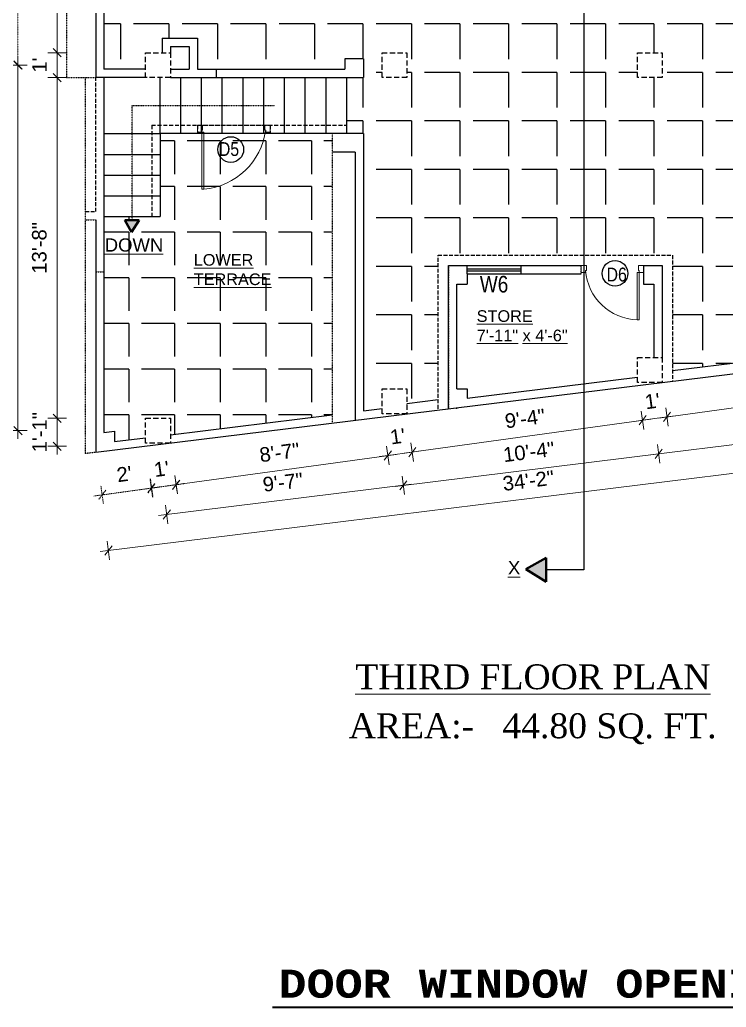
# Model space of a CAD drawing. Header units: inches. Extents: x 24614 to 27792, y -6849 to -4602.
# Drawn here: x 26615.1 to 26955.5, y -5488.4 to -5012.5 of the extents above; entities that cross this region are included whole.
import ezdxf

# ---------------------------------------------------------------- set-up
doc = ezdxf.new("R2010")
doc.units = ezdxf.units.IN
doc.header["$LTSCALE"] = 0.5
doc.header["$MEASUREMENT"] = 0
doc.header["$PDMODE"] = 66
doc.linetypes.add('DASH', pattern=[0.35, 0.25, -0.1])
doc.linetypes.add('HIDDEN', pattern=[0.375, 0.25, -0.125])
for name, color, linetype, lineweight in [('A_Title Text', 105, 'Continuous', 60), ('BOUNDARY', 210, 'Continuous', 35), ('door', 202, 'Continuous', 5), ('TEXT', 220, 'Continuous', 9), ('Text 0.200', 122, 'Continuous', 20), ('Toilet', 7, 'Continuous', 25), ('wall', 20, 'Continuous', 40)]:
    doc.layers.add(name, color=color, linetype=linetype, lineweight=lineweight)
doc.styles.add('arial', font='arial.ttf')
doc.styles.add('COURIER', font='courbd.ttf')
doc.styles.add('ordinary', font='ARIALN.TTF')
doc.styles.get("Standard").update_dxf_attribs({"font": 'arial.ttf'})
doc.dimstyles.new('Sudeep', dxfattribs={"dimtxt": 6, "dimasz": 4, "dimexe": 4.5, "dimexo": 4.5, "dimgap": 5, "dimtad": 1, "dimdec": 0, "dimlunit": 4, "dimtxsty": 'arial', "dimblk": 'OBLIQUE', "dimcen": 250, "dimdle": 4, "dimclrd": 86, "dimclre": 5, "dimclrt": 1, "dimadec": 0, "dimazin": 0, "dimtfac": 1, "dimtdec": 0, "dimtix": 1, "dimtmove": 1, "dimatfit": 3, "dimldrblk": 'OBLIQUE', "dimfxl": 4.5, "dimfxlon": 1, "dimfrac": 2, "dimlwd": 15, "dimlwe": 13, "dimarcsym": 0})
pattern_1 = [(180, (3545.661, -2980.837), (-8e-15, -23.375), [17, -6.375]), (270, (3545.661, -2980.837), (23.375, -9e-15), [17, -6.375])]

# ---------------------------------------------------------------- blocks, each defined once
blk = doc.blocks.new('_Oblique')
at = {"color": 0, "linetype": 'ByBlock', "lineweight": -2}
blk.add_line((-0.5, -0.5), (0.5, 0.5), dxfattribs=at)
blk = doc.blocks.new('*D1376')
at = {"layer": 'A_Title Text', "color": 5, "lineweight": 13, "transparency": 16777216}
for p, q in [((26791.81, -5218.01), (26793.05, -5226.93)), ((26803.59, -5216.38), (26804.82, -5225.3))]:
    blk.add_line(p, q, dxfattribs=at)
at = {"layer": 'A_Title Text', "color": 86, "lineweight": 15, "transparency": 16777216}
for p, q in [((26792.43, -5222.47), (26804.21, -5220.84)), ((26804.21, -5220.84), (26808.17, -5220.3)), ((26792.43, -5222.47), (26788.47, -5223.02))]:
    blk.add_line(p, q, dxfattribs=at)
at = {"layer": 'Defpoints', "color": 0, "transparency": 16777216}
for p in [(26789.66, -5202.42), (26801.66, -5202.42), (26804.21, -5220.84)]:
    blk.add_point(p, dxfattribs=at)
at = {"layer": 'A_Title Text', "color": 86, "lineweight": 15, "transparency": 16777216, "xscale": 4, "yscale": 4, "zscale": 4}
for p, rotation in [((26792.43, -5222.47), 7.861618189195615), ((26804.21, -5220.84), 187.8616181891956)]:
    blk.add_blockref('_Oblique', p, dxfattribs=dict(at, rotation=rotation))
at = {"layer": 'A_Title Text', "color": 1, "transparency": 16777216, "insert": (26797.15, -5213.22), "char_height": 7, "attachment_point": 5, "rotation": 7.8616, "style": 'arial'}
blk.add_mtext("1'", dxfattribs=at)
blk = doc.blocks.new('*D1389')
at = {"layer": 'A_Title Text', "color": 86, "lineweight": 15, "transparency": 16777216}
for p, q in [((26633.1, -5204.51), (26633.1, -5200.51)), ((26633.1, -5217.99), (26633.1, -5204.51)), ((26633.1, -5217.99), (26633.1, -5221.99))]:
    blk.add_line(p, q, dxfattribs=at)
at = {"layer": 'A_Title Text', "color": 5, "lineweight": 13, "transparency": 16777216}
for p, q in [((26637.6, -5204.51), (26628.6, -5204.51)), ((26637.6, -5217.99), (26628.6, -5217.99))]:
    blk.add_line(p, q, dxfattribs=at)
at = {"layer": 'Defpoints', "color": 0, "transparency": 16777216}
for p in [(26633.1, -5204.51), (26675.66, -5204.51), (26675.66, -5217.99)]:
    blk.add_point(p, dxfattribs=at)
at = {"layer": 'A_Title Text', "color": 86, "lineweight": 15, "transparency": 16777216, "xscale": 4, "yscale": 4, "zscale": 4}
for p, rotation in [((26633.1, -5204.51), 270), ((26633.1, -5217.99), 90)]:
    blk.add_blockref('_Oblique', p, dxfattribs=dict(at, rotation=rotation))
at = {"layer": 'A_Title Text', "color": 1, "transparency": 16777216, "insert": (26624.58, -5211.25), "char_height": 7, "attachment_point": 5, "rotation": 90, "style": 'arial'}
blk.add_mtext('1\'-1"', dxfattribs=at)
blk = doc.blocks.new('*D1390')
at = {"layer": 'A_Title Text', "color": 86, "lineweight": 15, "transparency": 16777216}
blk.add_line((26633.1, -5208.51), (26633.1, -5036.34), dxfattribs=at)
at = {"layer": 'A_Title Text', "color": 5, "lineweight": 13, "transparency": 16777216}
for p, q in [((26637.6, -5040.34), (26628.6, -5040.34)), ((26637.6, -5204.51), (26628.6, -5204.51))]:
    blk.add_line(p, q, dxfattribs=at)
at = {"layer": 'Defpoints', "color": 0, "transparency": 16777216}
for p in [(26633.1, -5040.34), (26675.66, -5040.34), (26675.66, -5204.51)]:
    blk.add_point(p, dxfattribs=at)
at = {"layer": 'A_Title Text', "color": 86, "lineweight": 15, "transparency": 16777216, "xscale": 4, "yscale": 4, "zscale": 4}
for p, rotation in [((26633.1, -5040.34), 90), ((26633.1, -5204.51), 270)]:
    blk.add_blockref('_Oblique', p, dxfattribs=dict(at, rotation=rotation))
at = {"layer": 'A_Title Text', "color": 1, "transparency": 16777216, "insert": (26624.52, -5122.42), "char_height": 7, "attachment_point": 5, "rotation": 90, "style": 'arial'}
blk.add_mtext('13\'-8"', dxfattribs=at)
blk = doc.blocks.new('*D1391')
at = {"layer": 'A_Title Text', "color": 86, "lineweight": 15, "transparency": 16777216}
for p, q in [((26633.1, -5028.34), (26633.1, -5024.34)), ((26633.1, -5040.34), (26633.1, -5028.34)), ((26633.1, -5040.34), (26633.1, -5044.34))]:
    blk.add_line(p, q, dxfattribs=at)
at = {"layer": 'A_Title Text', "color": 5, "lineweight": 13, "transparency": 16777216}
for p, q in [((26637.6, -5028.34), (26628.6, -5028.34)), ((26637.6, -5040.34), (26628.6, -5040.34))]:
    blk.add_line(p, q, dxfattribs=at)
at = {"layer": 'Defpoints', "color": 0, "transparency": 16777216}
for p in [(26633.1, -5028.34), (26675.66, -5028.34), (26675.66, -5040.34)]:
    blk.add_point(p, dxfattribs=at)
at = {"layer": 'A_Title Text', "color": 86, "lineweight": 15, "transparency": 16777216, "xscale": 4, "yscale": 4, "zscale": 4}
for p, rotation in [((26633.1, -5028.34), 270), ((26633.1, -5040.34), 90)]:
    blk.add_blockref('_Oblique', p, dxfattribs=dict(at, rotation=rotation))
at = {"layer": 'A_Title Text', "color": 1, "transparency": 16777216, "insert": (26624.58, -5034.34), "char_height": 7, "attachment_point": 5, "rotation": 90, "style": 'arial'}
blk.add_mtext("1'", dxfattribs=at)
blk = doc.blocks.new('*D1392')
at = {"layer": 'A_Title Text', "color": 86, "lineweight": 15, "transparency": 16777216}
blk.add_line((26633.1, -5032.34), (26633.1, -4867.09), dxfattribs=at)
at = {"layer": 'A_Title Text', "color": 5, "lineweight": 13, "transparency": 16777216}
for p, q in [((26637.6, -4871.09), (26628.6, -4871.09)), ((26637.6, -5028.34), (26628.6, -5028.34))]:
    blk.add_line(p, q, dxfattribs=at)
at = {"layer": 'Defpoints', "color": 0, "transparency": 16777216}
for p in [(26633.1, -4871.09), (26675.66, -4871.09), (26675.66, -5028.34)]:
    blk.add_point(p, dxfattribs=at)
at = {"layer": 'A_Title Text', "color": 86, "lineweight": 15, "transparency": 16777216, "xscale": 4, "yscale": 4, "zscale": 4}
for p, rotation in [((26633.1, -4871.09), 90), ((26633.1, -5028.34), 270)]:
    blk.add_blockref('_Oblique', p, dxfattribs=dict(at, rotation=rotation))
at = {"layer": 'A_Title Text', "color": 1, "transparency": 16777216, "insert": (26624.52, -4949.71), "char_height": 7, "attachment_point": 5, "rotation": 90, "style": 'arial'}
blk.add_mtext('13\'-1"', dxfattribs=at)
blk = doc.blocks.new('*D1394')
at = {"layer": 'A_Title Text', "color": 86, "lineweight": 15, "transparency": 16777216}
blk.add_line((26614.16, -5214.51), (26614.16, -5030.34), dxfattribs=at)
at = {"layer": 'A_Title Text', "color": 5, "lineweight": 13, "transparency": 16777216}
for p, q in [((26618.66, -5034.34), (26609.66, -5034.34)), ((26618.66, -5210.51), (26609.66, -5210.51))]:
    blk.add_line(p, q, dxfattribs=at)
at = {"layer": 'Defpoints', "color": 0, "transparency": 16777216}
for p in [(26614.16, -5034.34), (26681.66, -5034.34), (26681.66, -5210.51)]:
    blk.add_point(p, dxfattribs=at)
at = {"layer": 'A_Title Text', "color": 86, "lineweight": 15, "transparency": 16777216, "xscale": 4, "yscale": 4, "zscale": 4}
for p, rotation in [((26614.16, -5034.34), 90), ((26614.16, -5210.51), 270)]:
    blk.add_blockref('_Oblique', p, dxfattribs=dict(at, rotation=rotation))
at = {"layer": 'A_Title Text', "color": 1, "transparency": 16777216, "insert": (26605.58, -5122.42), "char_height": 7, "attachment_point": 5, "rotation": 90, "style": 'arial'}
blk.add_mtext('14\'-8"', dxfattribs=at)
blk = doc.blocks.new('*D1395')
at = {"layer": 'A_Title Text', "color": 86, "linetype": 'DASH', "lineweight": 15, "ltscale": 0.1, "transparency": 16777216}
blk.add_line((26614.16, -5038.34), (26614.16, -4861.09), dxfattribs=at)
at = {"layer": 'A_Title Text', "color": 5, "linetype": 'DASH', "lineweight": 13, "ltscale": 0.1, "transparency": 16777216}
for p, q in [((26618.66, -4865.09), (26609.66, -4865.09)), ((26618.66, -5034.34), (26609.66, -5034.34))]:
    blk.add_line(p, q, dxfattribs=at)
at = {"layer": 'Defpoints', "color": 0, "linetype": 'DASH', "ltscale": 0.1, "transparency": 16777216}
for p in [(26614.16, -4865.09), (26681.66, -4865.09), (26681.66, -5034.34)]:
    blk.add_point(p, dxfattribs=at)
at = {"layer": 'A_Title Text', "color": 86, "linetype": 'DASH', "lineweight": 15, "ltscale": 0.1, "transparency": 16777216, "xscale": 4, "yscale": 4, "zscale": 4}
for p, rotation in [((26614.16, -4865.09), 90), ((26614.16, -5034.34), 270)]:
    blk.add_blockref('_Oblique', p, dxfattribs=dict(at, rotation=rotation))
at = {"layer": 'A_Title Text', "color": 1, "linetype": 'DASH', "ltscale": 0.1, "transparency": 16777216, "insert": (26605.64, -4949.71), "char_height": 7, "attachment_point": 5, "rotation": 90, "style": 'arial'}
blk.add_mtext('14\'-1"', dxfattribs=at)
blk = doc.blocks.new('*D1396')
at = {"layer": 'A_Title Text', "color": 5, "lineweight": 13, "transparency": 16777216}
for p, q in [((26604.01, -4859.09), (26595.01, -4859.09)), ((26604.01, -5220.92), (26595.01, -5220.92))]:
    blk.add_line(p, q, dxfattribs=at)
at = {"layer": 'A_Title Text', "color": 86, "lineweight": 15, "transparency": 16777216}
blk.add_line((26599.51, -4855.09), (26599.51, -5224.92), dxfattribs=at)
at = {"layer": 'Defpoints', "color": 0, "transparency": 16777216}
for p in [(26675.66, -4859.09), (26599.51, -5220.92), (26651.93, -5220.92)]:
    blk.add_point(p, dxfattribs=at)
at = {"layer": 'A_Title Text', "color": 86, "lineweight": 15, "transparency": 16777216, "xscale": 4, "yscale": 4, "zscale": 4}
for p, rotation in [((26599.51, -4859.09), 90), ((26599.51, -5220.92), 270)]:
    blk.add_blockref('_Oblique', p, dxfattribs=dict(at, rotation=rotation))
at = {"layer": 'A_Title Text', "color": 1, "transparency": 16777216, "insert": (26590.94, -5040), "char_height": 7, "attachment_point": 5, "rotation": 90, "style": 'arial'}
blk.add_mtext('30\'-2"', dxfattribs=at)
blk = doc.blocks.new('*D1397')
at = {"layer": 'A_Title Text', "color": 5, "lineweight": 13, "transparency": 16777216}
for p, q in [((26791.81, -5218.01), (26793.05, -5226.93)), ((26689.81, -5232.09), (26691.05, -5241.01))]:
    blk.add_line(p, q, dxfattribs=at)
at = {"layer": 'A_Title Text', "color": 86, "lineweight": 15, "transparency": 16777216}
blk.add_line((26686.47, -5237.1), (26796.39, -5221.92), dxfattribs=at)
at = {"layer": 'Defpoints', "color": 0, "transparency": 16777216}
for p in [(26789.66, -5202.42), (26687.66, -5216.51), (26792.43, -5222.47)]:
    blk.add_point(p, dxfattribs=at)
at = {"layer": 'A_Title Text', "color": 86, "lineweight": 15, "transparency": 16777216, "xscale": 4, "yscale": 4, "zscale": 4}
for p, rotation in [((26792.43, -5222.47), 7.861618189170187), ((26690.43, -5236.55), 187.8616181891702)]:
    blk.add_blockref('_Oblique', p, dxfattribs=dict(at, rotation=rotation))
at = {"layer": 'A_Title Text', "color": 1, "transparency": 16777216, "insert": (26740.26, -5221.02), "char_height": 7, "attachment_point": 5, "rotation": 7.8616, "style": 'arial'}
blk.add_mtext('8\'-7"', dxfattribs=at)
blk = doc.blocks.new('*D1398')
at = {"layer": 'A_Title Text', "color": 5, "lineweight": 13, "transparency": 16777216}
for p, q in [((26791.81, -5218.01), (26793.05, -5226.93)), ((26803.59, -5216.38), (26804.82, -5225.3))]:
    blk.add_line(p, q, dxfattribs=at)
at = {"layer": 'A_Title Text', "color": 86, "lineweight": 15, "transparency": 16777216}
for p, q in [((26792.43, -5222.47), (26804.21, -5220.84)), ((26804.21, -5220.84), (26808.17, -5220.3)), ((26792.43, -5222.47), (26788.47, -5223.02))]:
    blk.add_line(p, q, dxfattribs=at)
at = {"layer": 'Defpoints', "color": 0, "transparency": 16777216}
for p in [(26789.66, -5202.42), (26801.66, -5202.42), (26804.21, -5220.84)]:
    blk.add_point(p, dxfattribs=at)
at = {"layer": 'A_Title Text', "color": 86, "lineweight": 15, "transparency": 16777216, "xscale": 4, "yscale": 4, "zscale": 4}
for p, rotation in [((26792.43, -5222.47), 7.861618189195615), ((26804.21, -5220.84), 187.8616181891956)]:
    blk.add_blockref('_Oblique', p, dxfattribs=dict(at, rotation=rotation))
at = {"layer": 'A_Title Text', "color": 1, "transparency": 16777216, "insert": (26797.15, -5213.22), "char_height": 7, "attachment_point": 5, "rotation": 7.8616, "style": 'arial'}
blk.add_mtext("1'", dxfattribs=at)
blk = doc.blocks.new('*D1399')
at = {"layer": 'A_Title Text', "color": 5, "lineweight": 13, "transparency": 16777216}
for p, q in [((26914.57, -5201.06), (26915.8, -5209.98)), ((26803.59, -5216.38), (26804.82, -5225.3))]:
    blk.add_line(p, q, dxfattribs=at)
at = {"layer": 'A_Title Text', "color": 86, "lineweight": 15, "transparency": 16777216}
blk.add_line((26800.24, -5221.39), (26919.15, -5204.97), dxfattribs=at)
at = {"layer": 'Defpoints', "color": 0, "transparency": 16777216}
for p in [(26912.66, -5187.23), (26801.66, -5202.42), (26915.19, -5205.52)]:
    blk.add_point(p, dxfattribs=at)
at = {"layer": 'A_Title Text', "color": 86, "lineweight": 15, "transparency": 16777216, "xscale": 4, "yscale": 4, "zscale": 4}
for p, rotation in [((26915.19, -5205.52), 7.861618189195632), ((26804.21, -5220.84), 187.8616181891956)]:
    blk.add_blockref('_Oblique', p, dxfattribs=dict(at, rotation=rotation))
at = {"layer": 'A_Title Text', "color": 1, "transparency": 16777216, "insert": (26858.52, -5204.69), "char_height": 7, "attachment_point": 5, "rotation": 7.8616, "style": 'arial'}
blk.add_mtext('9\'-4"', dxfattribs=at)
blk = doc.blocks.new('*D1400')
at = {"layer": 'A_Title Text', "color": 5, "lineweight": 13, "transparency": 16777216}
for p, q in [((26914.57, -5201.06), (26915.8, -5209.98)), ((26926.35, -5199.43), (26927.58, -5208.35))]:
    blk.add_line(p, q, dxfattribs=at)
at = {"layer": 'A_Title Text', "color": 86, "lineweight": 15, "transparency": 16777216}
for p, q in [((26915.19, -5205.52), (26911.23, -5206.07)), ((26915.19, -5205.52), (26926.96, -5203.89)), ((26926.96, -5203.89), (26930.93, -5203.34))]:
    blk.add_line(p, q, dxfattribs=at)
at = {"layer": 'Defpoints', "color": 0, "transparency": 16777216}
for p in [(26912.66, -5187.23), (26924.66, -5187.23), (26926.96, -5203.89)]:
    blk.add_point(p, dxfattribs=at)
at = {"layer": 'A_Title Text', "color": 86, "lineweight": 15, "transparency": 16777216, "xscale": 4, "yscale": 4, "zscale": 4}
for p, rotation in [((26926.96, -5203.89), 187.8616181891956), ((26915.19, -5205.52), 7.861618189195615)]:
    blk.add_blockref('_Oblique', p, dxfattribs=dict(at, rotation=rotation))
at = {"layer": 'A_Title Text', "color": 1, "transparency": 16777216, "insert": (26919.91, -5196.27), "char_height": 7, "attachment_point": 5, "rotation": 7.8616, "style": 'arial'}
blk.add_mtext("1'", dxfattribs=at)
blk = doc.blocks.new('*D1401')
at = {"layer": 'A_Title Text', "color": 5, "lineweight": 13, "transparency": 16777216}
for p, q in [((27016.89, -5186.93), (27018.12, -5195.85)), ((26926.35, -5199.43), (26927.58, -5208.35))]:
    blk.add_line(p, q, dxfattribs=at)
at = {"layer": 'A_Title Text', "color": 86, "lineweight": 15, "transparency": 16777216}
blk.add_line((26923, -5204.44), (27021.47, -5190.84), dxfattribs=at)
at = {"layer": 'Defpoints', "color": 0, "transparency": 16777216}
for p in [(27014.15, -5167.1), (26924.66, -5187.23), (27017.5, -5191.39)]:
    blk.add_point(p, dxfattribs=at)
at = {"layer": 'A_Title Text', "color": 86, "lineweight": 15, "transparency": 16777216, "xscale": 4, "yscale": 4, "zscale": 4}
for p, rotation in [((27017.5, -5191.39), 7.861618189195632), ((26926.96, -5203.89), 187.8616181891956)]:
    blk.add_blockref('_Oblique', p, dxfattribs=dict(at, rotation=rotation))
at = {"layer": 'A_Title Text', "color": 1, "transparency": 16777216, "insert": (26971.07, -5189.22), "char_height": 7, "attachment_point": 5, "rotation": 7.8616, "style": 'arial'}
blk.add_mtext('7\'-7"', dxfattribs=at)
blk = doc.blocks.new('*D1404')
at = {"layer": 'A_Title Text', "color": 5, "lineweight": 13, "transparency": 16777216}
for p, q in [((26799.36, -5232.39), (26800.47, -5241.32)), ((26685.36, -5246.47), (26686.47, -5255.41))]:
    blk.add_line(p, q, dxfattribs=at)
at = {"layer": 'A_Title Text', "color": 86, "lineweight": 15, "transparency": 16777216}
blk.add_line((26681.95, -5251.43), (26803.89, -5236.37), dxfattribs=at)
at = {"layer": 'Defpoints', "color": 0, "transparency": 16777216}
for p in [(26795.66, -5202.42), (26681.66, -5216.51), (26799.92, -5236.86)]:
    blk.add_point(p, dxfattribs=at)
at = {"layer": 'A_Title Text', "color": 86, "lineweight": 15, "transparency": 16777216, "xscale": 4, "yscale": 4, "zscale": 4}
for p, rotation in [((26799.92, -5236.86), 7.042870252564979), ((26685.92, -5250.94), 187.042870252565)]:
    blk.add_blockref('_Oblique', p, dxfattribs=dict(at, rotation=rotation))
at = {"layer": 'A_Title Text', "color": 1, "transparency": 16777216, "insert": (26741.86, -5235.39), "char_height": 7, "attachment_point": 5, "rotation": 7.0429, "style": 'arial'}
blk.add_mtext('9\'-7"', dxfattribs=at)
blk = doc.blocks.new('*D1405')
at = {"layer": 'A_Title Text', "color": 5, "lineweight": 13, "transparency": 16777216}
for p, q in [((26922.36, -5217.19), (26923.47, -5226.13)), ((26799.36, -5232.39), (26800.47, -5241.32))]:
    blk.add_line(p, q, dxfattribs=at)
at = {"layer": 'A_Title Text', "color": 86, "lineweight": 15, "transparency": 16777216}
blk.add_line((26795.95, -5237.35), (26926.89, -5221.17), dxfattribs=at)
at = {"layer": 'Defpoints', "color": 0, "transparency": 16777216}
for p in [(26918.66, -5187.23), (26795.66, -5202.42), (26922.92, -5221.66)]:
    blk.add_point(p, dxfattribs=at)
at = {"layer": 'A_Title Text', "color": 86, "lineweight": 15, "transparency": 16777216, "xscale": 4, "yscale": 4, "zscale": 4}
for p, rotation in [((26922.92, -5221.66), 7.042870252557994), ((26799.92, -5236.86), 187.042870252558)]:
    blk.add_blockref('_Oblique', p, dxfattribs=dict(at, rotation=rotation))
at = {"layer": 'A_Title Text', "color": 1, "transparency": 16777216, "insert": (26860.36, -5220.75), "char_height": 7, "attachment_point": 5, "rotation": 7.0429, "style": 'arial'}
blk.add_mtext('10\'-4"', dxfattribs=at)
blk = doc.blocks.new('*D1406')
at = {"layer": 'A_Title Text', "color": 5, "lineweight": 13, "transparency": 16777216}
for p, q in [((27056.51, -5200.62), (27057.61, -5209.55)), ((26922.36, -5217.19), (26923.47, -5226.13))]:
    blk.add_line(p, q, dxfattribs=at)
at = {"layer": 'A_Title Text', "color": 86, "lineweight": 15, "transparency": 16777216}
blk.add_line((26918.95, -5222.15), (27061.03, -5204.6), dxfattribs=at)
at = {"layer": 'Defpoints', "color": 0, "transparency": 16777216}
for p in [(27052.8, -5170.62), (26918.66, -5187.23), (27057.06, -5205.09)]:
    blk.add_point(p, dxfattribs=at)
at = {"layer": 'A_Title Text', "color": 86, "lineweight": 15, "transparency": 16777216, "xscale": 4, "yscale": 4, "zscale": 4}
for p, rotation in [((27057.06, -5205.09), 7.042870252557994), ((26922.92, -5221.66), 187.042870252558)]:
    blk.add_blockref('_Oblique', p, dxfattribs=dict(at, rotation=rotation))
at = {"layer": 'A_Title Text', "color": 1, "transparency": 16777216, "insert": (26988.94, -5204.86), "char_height": 7, "attachment_point": 5, "rotation": 7.0429, "style": 'arial'}
blk.add_mtext('11\'-3"', dxfattribs=at)
blk = doc.blocks.new('*D1407')
at = {"layer": 'A_Title Text', "color": 5, "lineweight": 13, "transparency": 16777216}
for p, q in [((27064.11, -5213.51), (27065.21, -5222.45)), ((26657.24, -5263.82), (26658.34, -5272.75))]:
    blk.add_line(p, q, dxfattribs=at)
at = {"layer": 'A_Title Text', "color": 86, "lineweight": 15, "transparency": 16777216}
blk.add_line((27068.63, -5217.49), (26653.82, -5268.78), dxfattribs=at)
at = {"layer": 'Defpoints', "color": 0, "transparency": 16777216}
for p in [(27058.8, -5170.62), (26651.93, -5220.92), (26657.79, -5268.28)]:
    blk.add_point(p, dxfattribs=at)
at = {"layer": 'A_Title Text', "color": 86, "lineweight": 15, "transparency": 16777216, "xscale": 4, "yscale": 4, "zscale": 4}
for p, rotation in [((27064.66, -5217.98), 7.048072108460931), ((26657.79, -5268.28), 187.0480721084609)]:
    blk.add_blockref('_Oblique', p, dxfattribs=dict(at, rotation=rotation))
at = {"layer": 'A_Title Text', "color": 1, "transparency": 16777216, "insert": (26860.17, -5234.62), "char_height": 7, "attachment_point": 5, "rotation": 7.0481, "style": 'arial'}
blk.add_mtext('34\'-2"', dxfattribs=at)
blk = doc.blocks.new('*D1418')
at = {"layer": 'A_Title Text', "color": 5, "linetype": 'DASH', "lineweight": 13, "ltscale": 0.1, "transparency": 16777216}
for p, q in [((26677.84, -5233.75), (26679.07, -5242.66)), ((26654.16, -5237.02), (26655.39, -5245.93))]:
    blk.add_line(p, q, dxfattribs=at)
at = {"layer": 'A_Title Text', "color": 86, "linetype": 'DASH', "lineweight": 15, "ltscale": 0.1, "transparency": 16777216}
blk.add_line((26682.42, -5237.66), (26650.81, -5242.02), dxfattribs=at)
at = {"layer": 'Defpoints', "color": 0, "linetype": 'DASH', "ltscale": 0.1, "transparency": 16777216}
for p in [(26675.66, -5217.99), (26651.93, -5220.92), (26654.77, -5241.48)]:
    blk.add_point(p, dxfattribs=at)
at = {"layer": 'A_Title Text', "color": 86, "linetype": 'DASH', "lineweight": 15, "ltscale": 0.1, "transparency": 16777216, "xscale": 4, "yscale": 4, "zscale": 4}
for p, rotation in [((26654.77, -5241.48), 187.8616181891699), ((26678.45, -5238.21), 7.861618189169874)]:
    blk.add_blockref('_Oblique', p, dxfattribs=dict(at, rotation=rotation))
at = {"layer": 'A_Title Text', "color": 1, "linetype": 'DASH', "ltscale": 0.1, "transparency": 16777216, "insert": (26665.45, -5231.41), "char_height": 7, "attachment_point": 5, "rotation": 7.8616, "style": 'arial'}
blk.add_mtext("2'", dxfattribs=at)
blk = doc.blocks.new('*D1419')
at = {"layer": 'A_Title Text', "color": 5, "linetype": 'DASH', "lineweight": 13, "ltscale": 0.1, "transparency": 16777216}
for p, q in [((26678.04, -5233.72), (26679.27, -5242.64)), ((26689.81, -5232.09), (26691.05, -5241.01))]:
    blk.add_line(p, q, dxfattribs=at)
at = {"layer": 'A_Title Text', "color": 86, "linetype": 'DASH', "lineweight": 15, "ltscale": 0.1, "transparency": 16777216}
for p, q in [((26678.65, -5238.18), (26674.69, -5238.73)), ((26690.43, -5236.55), (26678.65, -5238.18)), ((26690.43, -5236.55), (26694.39, -5236.01))]:
    blk.add_line(p, q, dxfattribs=at)
at = {"layer": 'Defpoints', "color": 0, "linetype": 'DASH', "ltscale": 0.1, "transparency": 16777216}
for p in [(26675.66, -5216.51), (26687.66, -5216.51), (26678.65, -5238.18)]:
    blk.add_point(p, dxfattribs=at)
at = {"layer": 'A_Title Text', "color": 86, "linetype": 'DASH', "lineweight": 15, "ltscale": 0.1, "transparency": 16777216, "xscale": 4, "yscale": 4, "zscale": 4}
for p, rotation in [((26690.43, -5236.55), 187.8616181891699), ((26678.65, -5238.18), 7.861618189169882)]:
    blk.add_blockref('_Oblique', p, dxfattribs=dict(at, rotation=rotation))
at = {"layer": 'A_Title Text', "color": 1, "linetype": 'DASH', "ltscale": 0.1, "transparency": 16777216, "insert": (26683.38, -5228.93), "char_height": 7, "attachment_point": 5, "rotation": 7.8616, "style": 'arial'}
blk.add_mtext("1'", dxfattribs=at)

msp = doc.modelspace()

# ---------------------------------------------------------------- hatches: boundary and pattern name
at = {"layer": 'Toilet'}
h = msp.add_hatch(dxfattribs=at)
h.set_pattern_fill('ANGLE', color=256, scale=85, angle=-180, style=0)
h.set_pattern_definition(pattern_1)
h.paths.add_polyline_path([(27047.08, -4871.09), (27039.23, -4871.09), (27039.23, -4859.09), (27047.16, -4859.09), (27046.63, -4836.09), (26931.66, -4836.09), (26931.66, -4845.09), (26886.83, -4845.09), (26886.83, -5125.95), (26929.66, -5125.95), (26929.66, -5181.57), (27009.67, -5171.69), (27009.65, -5114.09), (27053.91, -5114.09), (27051.84, -5040.34), (27043.51, -5040.34), (27043.51, -5028.34), (27051.5, -5028.34)])
h.paths.add_polyline_path([(26924.66, -5028.34), (26924.66, -5040.34), (26912.66, -5040.34), (26912.66, -5028.34)], flags=16)
h.paths.add_polyline_path([(26924.66, -4871.09), (26912.66, -4871.09), (26912.66, -4859.09), (26924.66, -4859.09)], flags=16)
h = msp.add_hatch(dxfattribs=at)
h.set_pattern_fill('ANGLE', color=256, scale=85, angle=-180, style=0)
h.set_pattern_definition(pattern_1)
h.paths.add_polyline_path([(26886.83, -4845.09), (26805.66, -4845.09), (26805.66, -4859.09), (26801.66, -4859.09), (26801.66, -4871.09), (26789.66, -4871.09), (26789.66, -4859.09), (26687.66, -4859.09), (26687.66, -4871.09), (26675.66, -4871.09), (26675.66, -4859.09), (26664.66, -4859.09, 0.414214), (26655.66, -4868.09), (26655.66, -5036.34), (26675.66, -5036.34), (26675.66, -5028.34), (26683.66, -5028.34), (26683.66, -5021.34), (26700.66, -5021.34), (26700.66, -5036.34), (26771.66, -5036.34), (26771.66, -5031.34), (26780.66, -5031.34), (26780.66, -5040.34), (26772.66, -5040.34), (26772.66, -5067.34), (26780.66, -5067.34), (26780.66, -5200.99), (26789.66, -5199.87), (26789.66, -5190.42), (26801.66, -5190.42), (26801.66, -5197.38), (26816.66, -5195.53), (26816.66, -5125.95), (26886.83, -5125.95)])
h.paths.add_polyline_path([(26801.66, -5040.34), (26789.66, -5040.34), (26789.66, -5028.34), (26801.66, -5028.34)], flags=16)
h.paths.add_polyline_path([(26826.2, -4975.58), (26866.64, -4975.58), (26866.64, -4954.57), (26826.2, -4954.57)], flags=24)
h = msp.add_hatch(dxfattribs=at)
h.set_pattern_fill('ANGLE', color=256, scale=80, angle=-180, style=0)
h.set_pattern_definition([(180, (3545.661, -2980.837), (-7e-15, -22), [16, -6]), (270, (3545.661, -2980.837), (22, -8e-15), [16, -6])])
h.paths.add_polyline_path([(26682.66, -5067.34), (26682.66, -5107.34), (26669.16, -5107.34), (26669.16, -5109.13), (26672.55, -5109.13), (26668.98, -5114.88), (26665.77, -5109.13), (26669.16, -5109.13), (26669.16, -5107.34), (26655.66, -5107.34), (26655.66, -5211.39), (26660.66, -5210.77), (26660.66, -5215.81), (26675.66, -5213.96), (26675.66, -5204.51), (26687.66, -5204.51), (26687.66, -5212.48), (26765.66, -5202.84), (26765.66, -5067.34)])
h.paths.add_polyline_path([(26696.95, -5142.37), (26737.58, -5142.37), (26737.58, -5121.36), (26696.95, -5121.36)], flags=24)
h.paths.add_polyline_path([(26655.16, -5126.51), (26686.55, -5126.51), (26686.55, -5113.37), (26655.16, -5113.37)], flags=9)
at = {"layer": 'wall', "ltscale": 5}
h = msp.add_hatch(color=2, dxfattribs=at)
h.dxf.hatch_style = 1
h.paths.add_polyline_path([(26668.98, -5114.88), (26672.55, -5109.13), (26665.77, -5109.13)])
h = msp.add_hatch(color=2, dxfattribs=at)
h.dxf.hatch_style = 1
h.paths.add_polyline_path([(26858.96, -5277.28), (26868.73, -5283.35), (26868.73, -5271.82)])

# ---------------------------------------------------------------- linework, layer by layer
at = {"layer": 'BOUNDARY'}
msp.add_line((26736.85, -5488.4), (27200.55, -5488.4), dxfattribs=at)
at = {"layer": 'door', "ltscale": 0.5}
for p, q in [((26702.74, -5066.67), (26700.66, -5066.67)), ((26702.74, -5066.67), (26700.66, -5066.67)), ((26913.58, -5134.28), (26915.66, -5134.28)), ((26913.58, -5134.28), (26915.66, -5134.28)), ((26912.54, -5157.05), (26913.58, -5157.05))]:
    msp.add_line(p, q, dxfattribs=at)
for points in [[(26700.66, -5066.67), (26700.66, -5063.34), (26703.16, -5063.34), (26703.16, -5065.63), (26702.74, -5065.63), (26702.74, -5066.67)], [(26700.66, -5066.67), (26700.66, -5063.34), (26703.16, -5063.34), (26703.16, -5065.63), (26702.74, -5065.63), (26702.74, -5066.67)], [(26913.58, -5157.05), (26913.58, -5134.28), (26912.54, -5134.28), (26912.54, -5157.05)], [(26913.58, -5157.05), (26913.58, -5134.28), (26912.54, -5134.28), (26912.54, -5157.05)], [(26915.66, -5134.28), (26915.66, -5130.95), (26913.16, -5130.95), (26913.16, -5133.24), (26913.58, -5133.24), (26913.58, -5134.28)], [(26915.66, -5134.28), (26915.66, -5130.95), (26913.16, -5130.95), (26913.16, -5133.24), (26913.58, -5133.24), (26913.58, -5134.28)]]:
    msp.add_lwpolyline(points, dxfattribs=at)
for points in [[(26733.58, -5066.67), (26735.66, -5066.67), (26735.66, -5063.34), (26733.16, -5063.34), (26733.16, -5065.63), (26733.58, -5065.63)], [(26733.58, -5066.67), (26735.66, -5066.67), (26735.66, -5063.34), (26733.16, -5063.34), (26733.16, -5065.63), (26733.58, -5065.63)], [(26702.74, -5094.16), (26702.74, -5066.67), (26703.79, -5066.67), (26703.79, -5094.16)], [(26702.74, -5094.16), (26702.74, -5066.67), (26703.79, -5066.67), (26703.79, -5094.16)], [(26887.74, -5134.28), (26885.66, -5134.28), (26885.66, -5130.95), (26888.16, -5130.95), (26888.16, -5133.24), (26887.74, -5133.24)], [(26887.74, -5134.28), (26885.66, -5134.28), (26885.66, -5130.95), (26888.16, -5130.95), (26888.16, -5133.24), (26887.74, -5133.24)]]:
    msp.add_lwpolyline(points, close=True, dxfattribs=at)
for centre, radius, start, end in [((26700.86, -5061.28), 33.01, 275.0857, 352.4322), ((26700.86, -5061.28), 33.01, 275.0857, 352.4322), ((26913.31, -5131.43), 25.63, 184.0469, 268.2668)]:
    msp.add_arc(centre, radius, start, end, dxfattribs=at)
at = {"layer": 'Toilet'}
for p, q in [((26886.83, -4738.27), (26886.83, -5277.59)), ((26651.66, -4868.09), (26651.66, -5040.34)), ((26655.66, -4868.09), (26655.66, -5036.34)), ((26683.66, -5021.34), (26683.66, -5028.34)), ((26683.66, -5021.34), (26700.66, -5021.34)), ((26687.66, -5025.34), (26687.66, -5028.34)), ((26687.66, -5025.34), (26696.66, -5025.34)), ((26696.66, -5025.34), (26696.66, -5036.34)), ((26700.66, -5021.34), (26700.66, -5036.34)), ((26780.66, -5031.34), (26771.66, -5031.34)), ((26771.66, -5031.34), (26771.66, -5036.34)), ((26780.66, -5031.34), (26780.66, -5040.34)), ((26675.66, -5036.34), (26655.66, -5036.34)), ((26687.66, -5036.34), (26696.66, -5036.34)), ((26700.66, -5036.34), (26771.66, -5036.34)), ((26709.66, -5036.34), (26709.66, -5040.34)), ((26675.66, -5040.34), (26651.66, -5040.34)), ((26655.66, -5040.34), (26655.66, -5211.39)), ((26682.66, -5067.34), (26682.66, -5040.34)), ((26687.66, -5040.34), (26780.66, -5040.34)), ((26692.66, -5067.34), (26692.66, -5040.34)), ((26702.66, -5067.34), (26702.66, -5040.34)), ((26712.66, -5067.34), (26712.66, -5040.34)), ((26722.66, -5067.34), (26722.66, -5040.34)), ((26732.66, -5067.34), (26732.66, -5040.34)), ((26742.66, -5067.34), (26742.66, -5040.34)), ((26752.66, -5067.34), (26752.66, -5040.34)), ((26762.66, -5067.34), (26762.66, -5040.34)), ((26772.66, -5067.34), (26772.66, -5040.34)), ((26655.66, -5067.34), (26682.66, -5067.34)), ((26682.66, -5067.34), (26682.66, -5107.34)), ((26780.66, -5067.34), (26682.66, -5067.34)), ((26780.66, -5067.34), (26780.66, -5200.99)), ((26655.66, -5077.34), (26682.66, -5077.34)), ((26776.66, -5076.34), (26765.66, -5076.34)), ((26776.66, -5076.34), (26776.66, -5205.51)), ((26655.66, -5087.34), (26682.66, -5087.34)), ((26655.66, -5097.34), (26682.66, -5097.34)), ((26651.66, -5108.95), (26651.66, -5220.95)), ((26655.66, -5107.34), (26682.66, -5107.34)), ((26821.66, -5130.95), (26885.66, -5130.95)), ((26821.66, -5199.95), (26821.66, -5130.95)), ((26830.66, -5134.95), (26830.66, -5139.95)), ((26830.66, -5134.95), (26885.66, -5134.95)), ((26915.66, -5130.95), (26924.66, -5130.95)), ((26915.66, -5130.95), (26915.66, -5139.95)), ((26924.66, -5130.95), (26924.66, -5175.23)), ((26825.66, -5139.95), (26830.66, -5139.95)), ((26825.66, -5190.39), (26825.66, -5139.95)), ((26915.66, -5139.95), (26920.66, -5139.95)), ((26920.66, -5139.95), (26920.66, -5175.23)), ((26651.66, -5220.95), (27059.11, -5170.62)), ((26929.66, -5181.57), (27009.67, -5171.69)), ((26830.66, -5194.81), (26912.66, -5184.68)), ((26825.66, -5190.39), (26830.66, -5190.39)), ((26830.66, -5190.39), (26830.66, -5194.81)), ((26801.66, -5197.38), (26816.66, -5195.53)), ((26780.66, -5200.99), (26789.66, -5199.87)), ((26687.66, -5212.48), (26765.66, -5202.84)), ((26655.66, -5211.39), (26660.66, -5210.77)), ((26660.66, -5210.77), (26660.66, -5215.81)), ((26660.66, -5215.81), (26675.66, -5213.96)), ((26886.83, -5277.59), (26868.73, -5277.59))]:
    msp.add_line(p, q, dxfattribs=at)
at = {"layer": 'Toilet', "color": 1, "linetype": 'DASH', "ltscale": 0.1}
for p, q in [((26637.66, -4868.09), (26637.66, -5040.34)), ((26637.66, -5040.34), (26651.66, -5040.34)), ((26646.66, -5040.34), (26646.66, -5221.57)), ((26669.16, -5109.13), (26669.16, -5053.84)), ((26669.16, -5053.84), (26738.16, -5053.84)), ((26765.66, -5067.34), (26765.66, -5206.87)), ((26646.66, -5108.95), (26651.66, -5108.95)), ((26651.66, -5133.95), (26655.66, -5133.95)), ((26821.66, -5130.95), (26821.66, -5199.95)), ((26885.66, -5134.95), (26885.66, -5130.95)), ((26825.66, -5199.95), (26825.66, -5199.46)), ((26651.66, -5220.95), (26646.66, -5221.57))]:
    msp.add_line(p, q, dxfattribs=at)
at = {"layer": 'Toilet', "color": 1, "linetype": 'DASH', "ltscale": 15}
for p, q in [((26651.66, -5104.95), (26651.66, -5040.34)), ((26646.66, -5104.95), (26651.66, -5104.95)), ((26816.66, -5125.95), (26929.66, -5125.95)), ((26816.66, -5199.95), (26816.66, -5125.95)), ((26929.66, -5125.95), (26929.66, -5186.61))]:
    msp.add_line(p, q, dxfattribs=at)
at = {"layer": 'Toilet', "linetype": 'HIDDEN', "ltscale": 15}
for p, q in [((26678.66, -5063.34), (26678.66, -5107.34)), ((26678.66, -5063.34), (26772.66, -5063.34)), ((26700.66, -5063.34), (26700.66, -5067.34)), ((26700.66, -5063.34), (26735.66, -5063.34)), ((26735.66, -5063.34), (26735.66, -5067.34)), ((26735.66, -5067.34), (26700.66, -5067.34))]:
    msp.add_line(p, q, dxfattribs=at)
at = {"layer": 'Toilet', "color": 3}
for p, q in [((26830.66, -5134.95), (26830.66, -5130.95)), ((26830.66, -5132.45), (26856.66, -5132.45)), ((26830.66, -5133.45), (26856.66, -5133.45)), ((26856.66, -5134.95), (26856.66, -5130.95))]:
    msp.add_line(p, q, dxfattribs=at)
at = {"layer": 'Toilet', "linetype": 'HIDDEN', "ltscale": 20}
for points in [[(26675.66, -5028.34), (26687.66, -5028.34), (26687.66, -5040.34), (26675.66, -5040.34)], [(26789.66, -5028.34), (26801.66, -5028.34), (26801.66, -5040.34), (26789.66, -5040.34)], [(26912.66, -5028.34), (26924.66, -5028.34), (26924.66, -5040.34), (26912.66, -5040.34)], [(26912.66, -5175.23), (26924.66, -5175.23), (26924.66, -5187.23), (26912.66, -5187.23)], [(26789.66, -5190.42), (26801.66, -5190.42), (26801.66, -5202.42), (26789.66, -5202.42)], [(26675.66, -5204.51), (26687.66, -5204.51), (26687.66, -5216.51), (26675.66, -5216.51)]]:
    msp.add_lwpolyline(points, close=True, dxfattribs=at)
at = {"layer": 'Toilet'}
for centre in [(26716.77, -5075.02), (26901.9, -5134.69)]:
    msp.add_circle(centre, 6.19, dxfattribs=at)
at = {"layer": 'wall', "color": 1, "ltscale": 5}
for p, q in [((26672.55, -5109.13), (26665.77, -5109.13)), ((26665.77, -5109.13), (26668.98, -5114.88)), ((26668.98, -5114.88), (26672.55, -5109.13)), ((26868.73, -5271.82), (26858.96, -5277.28)), ((26868.73, -5283.35), (26868.73, -5271.82)), ((26858.96, -5277.28), (26868.73, -5283.35))]:
    msp.add_line(p, q, dxfattribs=at)

# ---------------------------------------------------------------- texts
at = {"style": 'COURIER'}
msp.add_text('DOOR WINDOW OPENING SCHEDULE', height=13.5, dxfattribs=at).set_placement((26739.73, -5483.79))
at = {"layer": 'door', "ltscale": 0.5, "rotation": 0, "style": 'ordinary'}
for s, insert, char_height, width, attachment_point in [('D5', (26720.78, -5071.46), 6.664, 3.6268, 3), ('W6', (26836.75, -5144.02), 8, 4.3538, 7)]:
    msp.add_mtext(s, dxfattribs=dict(at, insert=insert, char_height=char_height, width=width, attachment_point=attachment_point))
at = {"layer": 'door', "ltscale": 0.5, "insert": (26897.84, -5138.69), "char_height": 6.664, "width": 3.6268, "attachment_point": 7, "style": 'ordinary'}
msp.add_mtext('D6', dxfattribs=at)
at = {"layer": 'TEXT'}
for s, insert, char_height, width, attachment_point in [('{\\LDOWN\\fArial TUR|b0|i0|c162|p34; }', (26684.23, -5124.3), 6.3775, 70.6779, 9), ('{\\LLOWER\\fArial TUR|b0|i0|c162|p34;\\PTERRACE}', (26698.92, -5140.43), 5.6091, 62.1621, 7), ('{\\fArial TUR|b0|i0|c162|p34;\\LSTORE\\P\\fArial TUR|b0|i0|c0|p34;7\\fArial TUR|b0|i0|c162|p34;\'-\\fArial TUR|b0|i0|c0|p34;11\\fArial TUR|b0|i0|c162|p34;" x \\fArial TUR|b0|i0|c0|p34;4\\fArial TUR|b0|i0|c162|p34;\'-\\fArial TUR|b0|i0|c0|p34;6\\fArial TUR|b0|i0|c162|p34;"}', (26835.24, -5167.51), 5.60913, 62.1621, 7), ('{\\LX}', (26856.25, -5279.77), 6.378, 70.6779, 9)]:
    msp.add_mtext(s, dxfattribs=dict(at, insert=insert, char_height=char_height, width=width, attachment_point=attachment_point))
at = {"layer": 'Text 0.200', "ltscale": 10, "char_height": 12, "attachment_point": 2}
for s, insert, width in [('{\\fTimes New Roman|b0|i0|c0|p18;\\L\\PTHIRD FLOOR PLAN}', (26862.34, -5303.11), 191.0164), ('\\pi-60,l72;{\\fTimes New Roman|b0|i0|c0|p18;AREA:-^I  44.80 SQ. FT.}', (26856.23, -5346.74), 219.164)]:
    msp.add_mtext(s, dxfattribs=dict(at, insert=insert, width=width))

# ---------------------------------------------------------------- dimensions: what is measured, and where the dimension line sits
at = {"layer": 'A_Title Text'}
for base, p1, p2, angle, picture, middle in [((26599.51, -5220.92), (26675.66, -4859.09), (26651.93, -5220.92), 90, '*D1396', (26590.94, -5040)), ((26633.1, -4871.09), (26675.66, -5028.34), (26675.66, -4871.09), 90, '*D1392', (26624.52, -4949.71)), ((26633.1, -5028.34), (26675.66, -5040.34), (26675.66, -5028.34), 90, '*D1391', (26624.58, -5034.34)), ((26614.16, -5034.34), (26681.66, -5210.51), (26681.66, -5034.34), 90, '*D1394', (26605.58, -5122.42)), ((26633.1, -5040.34), (26675.66, -5204.51), (26675.66, -5040.34), 90, '*D1390', (26624.52, -5122.42)), ((27017.5, -5191.39), (26924.66, -5187.23), (27014.15, -5167.1), 187.8616, '*D1401', (26971.07, -5189.22)), ((27057.06, -5205.09), (26918.66, -5187.23), (27052.8, -5170.62), 187.0429, '*D1406', (26988.94, -5204.86)), ((26922.92, -5221.66), (26795.66, -5202.42), (26918.66, -5187.23), 187.0429, '*D1405', (26860.36, -5220.75)), ((26915.19, -5205.52), (26801.66, -5202.42), (26912.66, -5187.23), 187.8616, '*D1399', (26858.52, -5204.69)), ((26926.96, -5203.89), (26912.66, -5187.23), (26924.66, -5187.23), 187.8616, '*D1400', (26919.91, -5196.27)), ((26633.1, -5204.51), (26675.66, -5217.99), (26675.66, -5204.51), 90, '*D1389', (26624.58, -5211.25)), ((26804.21, -5220.84), (26789.66, -5202.42), (26801.66, -5202.42), 187.8616, '*D1376', (26797.15, -5213.22)), ((26804.21, -5220.84), (26789.66, -5202.42), (26801.66, -5202.42), 187.8616, '*D1398', (26797.15, -5213.22))]:
    dim = msp.add_linear_dim(base=base, p1=p1, p2=p2, angle=angle, dimstyle='Sudeep', override={"dimtxt": 7}, dxfattribs=at)
    dim.commit()
    dim.dimension.update_dxf_attribs({"geometry": picture, "text_midpoint": middle})
at = {"layer": 'A_Title Text', "color": 1, "linetype": 'DASH', "ltscale": 0.1}
for base, p1, p2, angle, picture, middle in [((26614.16, -4865.09), (26681.66, -5034.34), (26681.66, -4865.09), 90, '*D1395', (26605.64, -4949.71)), ((26654.77, -5241.48), (26675.66, -5217.99), (26651.93, -5220.92), 187.8616, '*D1418', (26665.45, -5231.41)), ((26678.65, -5238.18), (26687.66, -5216.51), (26675.66, -5216.51), 187.8616, '*D1419', (26683.38, -5228.93))]:
    dim = msp.add_linear_dim(base=base, p1=p1, p2=p2, angle=angle, dimstyle='Sudeep', override={"dimtxt": 7}, dxfattribs=at)
    dim.commit()
    dim.dimension.update_dxf_attribs({"geometry": picture, "text_midpoint": middle})
at = {"layer": 'A_Title Text'}
for p1, p2, distance, picture, middle in [((27058.8, -5170.62), (26651.93, -5220.92), 47.73, '*D1407', (26860.17, -5234.62)), ((26681.66, -5216.51), (26795.66, -5202.42), -34.7, '*D1404', (26741.86, -5235.39)), ((26687.66, -5216.51), (26789.66, -5202.42), -20.24, '*D1397', (26740.26, -5221.02))]:
    dim = msp.add_aligned_dim(p1=p1, p2=p2, distance=distance, dimstyle='Sudeep', override={"dimtxt": 7}, dxfattribs=at)
    dim.commit()
    dim.dimension.update_dxf_attribs({"geometry": picture, "text_midpoint": middle})

doc.saveas('drawing.dxf')
